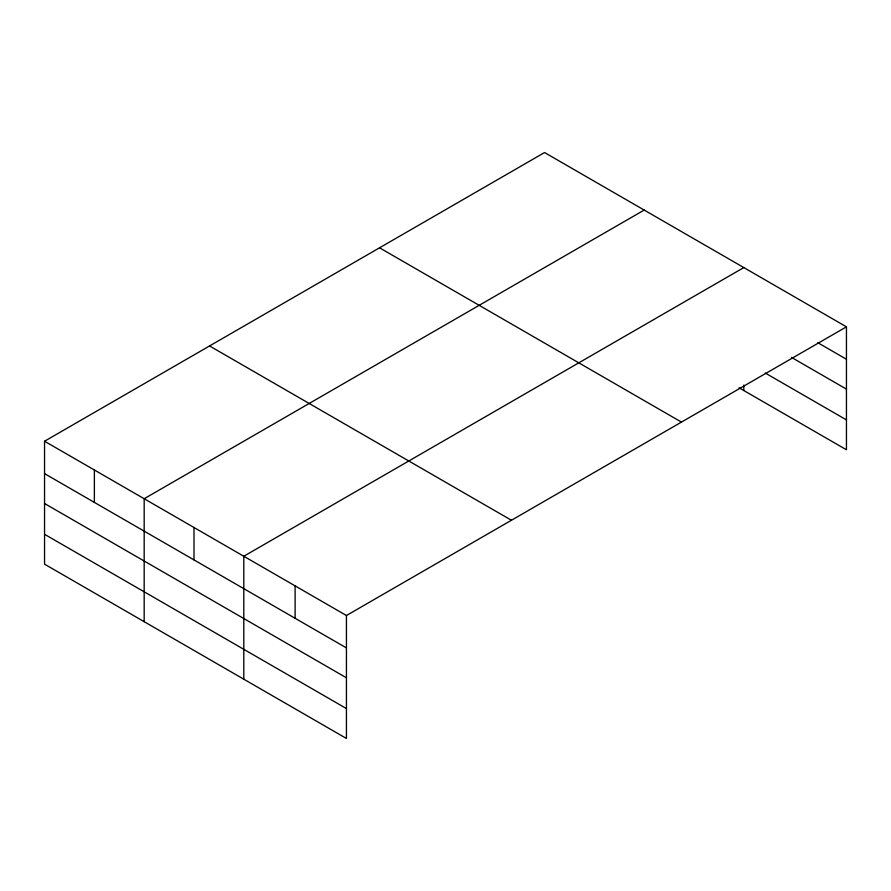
<?xml version="1.0" encoding="UTF-8"?>
<svg xmlns="http://www.w3.org/2000/svg" width="891" height="891" viewBox="0 0 891 891"><rect width="100%" height="100%" fill="white"/><g stroke="black" fill="none" stroke-linecap="round" stroke-linejoin="round"><path stroke-width="1.34" d="M44.55 441.223L346.443 615.514L346.443 738.461L44.55 564.159L44.55 441.223L544.557 152.539L846.45 326.841L846.45 449.777L739.062 387.785M644.182 210.064L144.175 498.737L144.175 621.684M743.807 267.578L243.8 556.251L243.8 679.198M346.443 615.514L846.45 326.841M817.804 342.712L846.45 359.24M791.542 357.425L846.45 389.122M765.291 373.051L846.45 419.906M379.555 247.809L681.448 422.1M209.552 345.953L511.445 520.255M44.55 473.622L346.443 647.924M44.55 503.504L346.443 677.795M44.55 534.288L346.443 708.579M743.807 385.09L743.807 390.525M295.121 585.888L295.121 618.287M193.993 527.494L193.993 559.904M94.368 469.98L94.368 502.379"/></g></svg>
